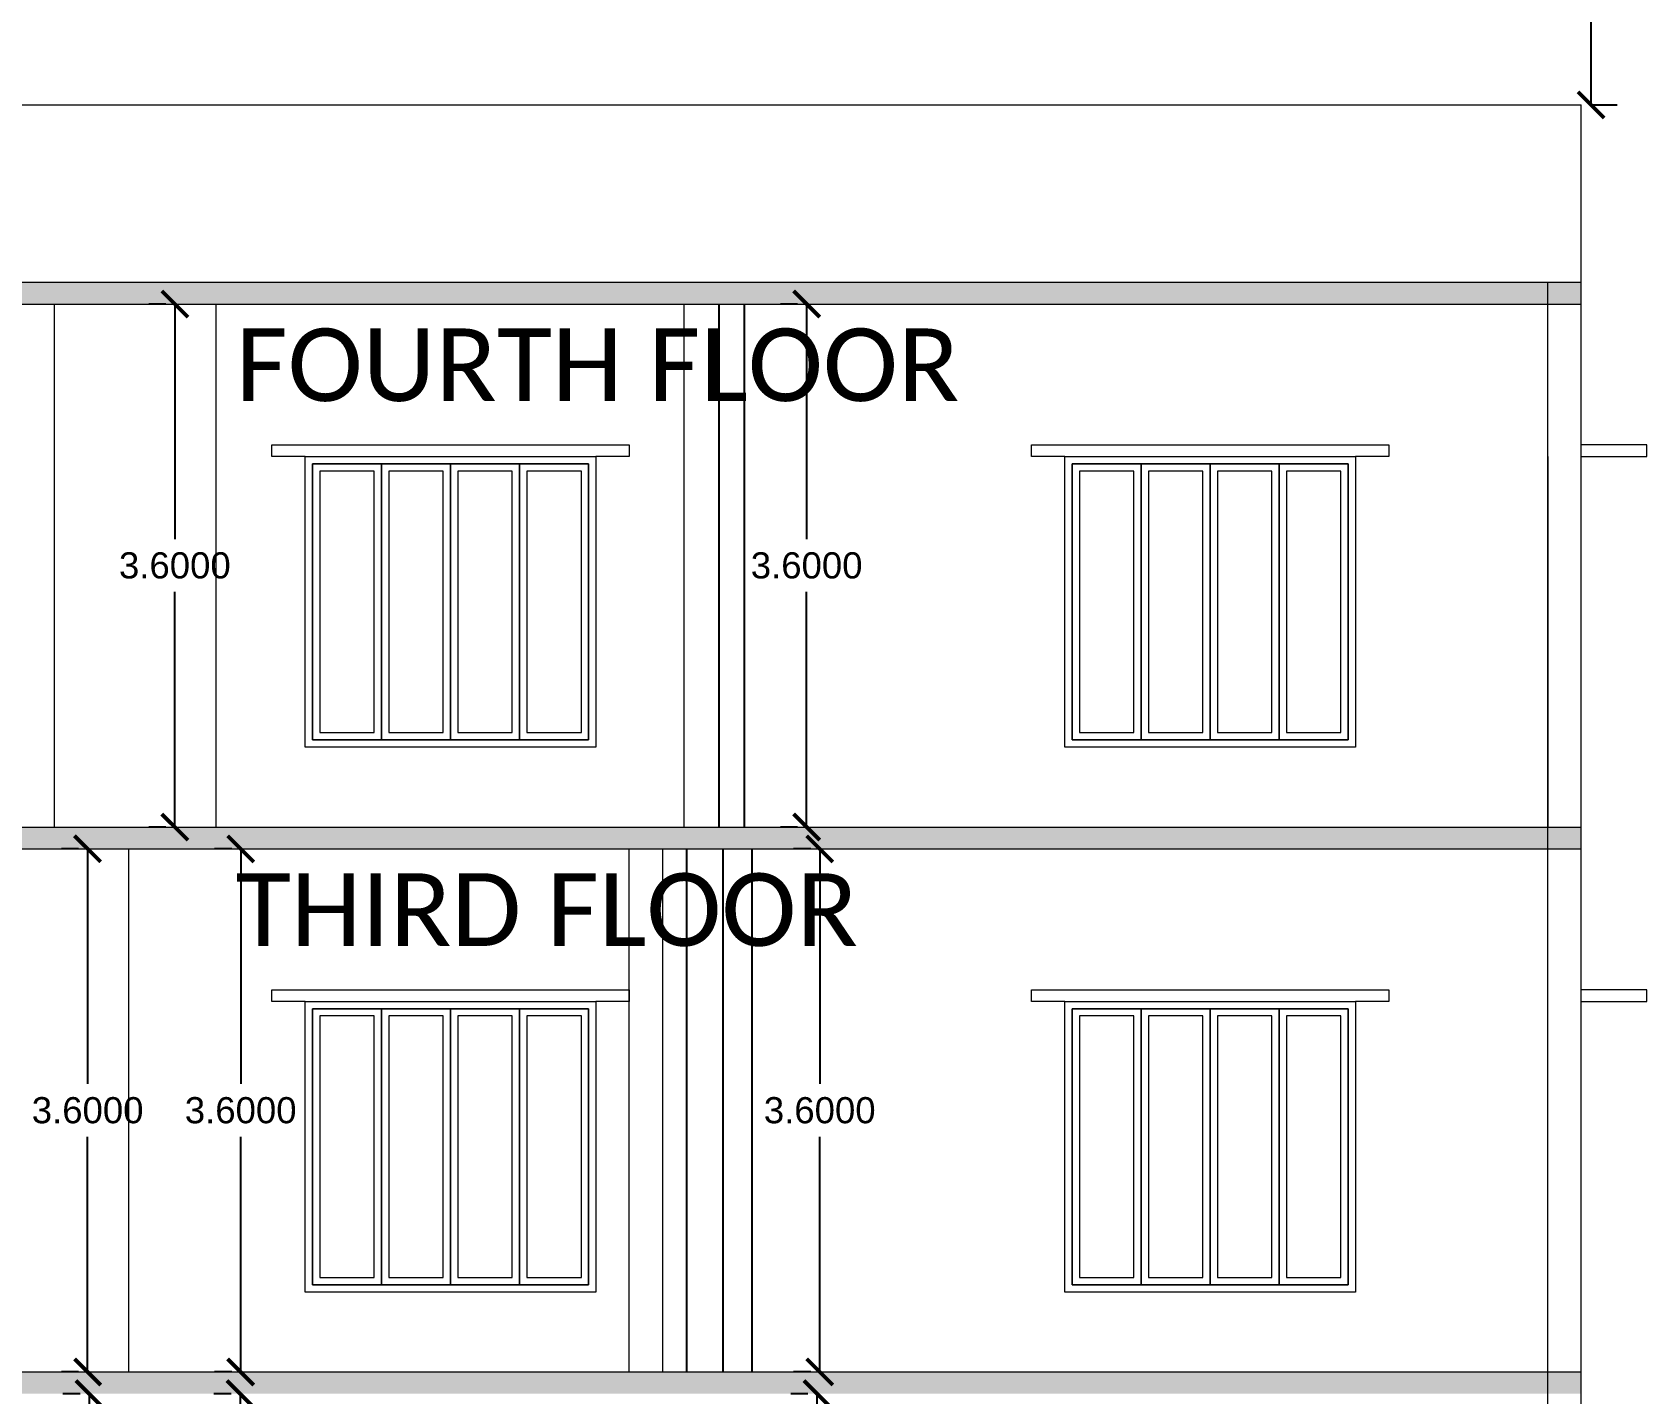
# Model space of a CAD drawing. Header units: metres. Extents: x -1560390 to -1560195, y 43232 to 43346.
# Drawn here: x -1560299.26 to -1560288.15, y 43318.19 to 43327.56 of the extents above; entities that cross this region are included whole.
import ezdxf

# ---------------------------------------------------------------- set-up
doc = ezdxf.new("R2010")
doc.units = ezdxf.units.M
doc.header["$LTSCALE"] = 750
doc.header["$MEASUREMENT"] = 0
doc.header["$PDMODE"] = 35
doc.header["$PDSIZE"] = 50
doc.layers.get('0').update_dxf_attribs({"lineweight": 5})
doc.layers.get('Defpoints').update_dxf_attribs({"lineweight": 0})
for name, color, linetype in [('BLK_1_FLR_2_REGULAR_ROOM_1', 117, 'Continuous'), ('BLK_1_FLR_2_REGULAR_ROOM_2', 117, 'Continuous'), ('BLK_1_FLR_2_REGULAR_ROOM_3', 117, 'Continuous'), ('BLK_1_FLR_3_REGULAR_ROOM_1', 117, 'Continuous'), ('BLK_1_FLR_3_REGULAR_ROOM_2', 117, 'Continuous'), ('BLK_1_FLR_3_REGULAR_ROOM_3', 117, 'Continuous'), ('BLK_1_FLR_4_REGULAR_ROOM_1', 117, 'Continuous'), ('BLK_1_FLR_4_REGULAR_ROOM_2', 117, 'Continuous'), ('BLK_1_STAIR_HEADROOM', 55, 'Continuous')]:
    doc.layers.add(name, color=color, linetype=linetype)
doc.layers.add('BLK_1_FLR_4_REGULAR_ROOM_3', color=1, linetype='Continuous', lineweight=0)
doc.styles.add('ANAND', font='times.ttf')
doc.styles.get("Standard").update_dxf_attribs({"font": 'arial.ttf'})
doc.dimstyles.get("Standard").update_dxf_attribs({"dimtxt": 0.18, "dimasz": 0.18, "dimexe": 0.18, "dimexo": 0.0625, "dimgap": 0.09, "dimtad": 1, "dimtih": 1, "dimtoh": 1, "dimdec": 4, "dimzin": 0, "dimdsep": 46, "dimtxsty": 'Standard', "dimblk": 'ARCHTICK', "dimcen": 0.09, "dimadec": 0, "dimazin": 0, "dimtfac": 1, "dimtdec": 4, "dimtofl": 0, "dimtmove": 0, "dimatfit": 3, "dimldrblk": 'ARCHTICK', "dimfxl": 0, "dimtolj": 1, "dimtzin": 0, "dimarcsym": 0})
doc.dimstyles.new('STANDARD$0', dxfattribs={"dimtxt": 0.25, "dimasz": 0.1, "dimexe": 2, "dimexo": 2, "dimgap": 0, "dimtad": 0, "dimzin": 0, "dimdsep": 46, "dimtxsty": 'ANAND', "dimcen": 0.0625, "dimdle": 2.5, "dimse1": 1, "dimse2": 1, "dimclrd": 2, "dimclre": 9, "dimadec": 0, "dimazin": 0, "dimtfac": 1, "dimtix": 1, "dimtofl": 0, "dimtmove": 2, "dimatfit": 3, "dimldrblk": 'OBLIQUE', "dimfxl": 0, "dimtolj": 1, "dimtzin": 0, "dimarcsym": 0})

# ---------------------------------------------------------------- blocks, each defined once
blk = doc.blocks.new('_ArchTick')
at = {"color": 0, "linetype": 'ByBlock', "const_width": 0.15}
blk.add_lwpolyline([(-0.5, -0.5), (0.5, 0.5)], dxfattribs=at)
blk = doc.blocks.new('*D588')
at = {"layer": 'BLK_1_STAIR_HEADROOM', "color": 0, "lineweight": -2}
for p, q in [((-1560288.542, 43329.444), (-1560288.357, 43329.444)), ((-1560288.537, 43329.444), (-1560288.537, 43328.432)), ((-1560288.537, 43327.056), (-1560288.537, 43328.068)), ((-1560288.542, 43327.056), (-1560288.357, 43327.056))]:
    blk.add_line(p, q, dxfattribs=at)
at = {"layer": 'Defpoints', "color": 0}
for p in [(-1560288.604, 43329.444), (-1560288.537, 43329.444), (-1560288.604, 43327.056)]:
    blk.add_point(p, dxfattribs=at)
at = {"layer": 'BLK_1_STAIR_HEADROOM', "color": 0, "lineweight": -2, "xscale": 0.18, "yscale": 0.18, "zscale": 0.18}
for p, rotation in [((-1560288.537, 43329.444), 90), ((-1560288.537, 43327.056), 270)]:
    blk.add_blockref('_ArchTick', p, dxfattribs=dict(at, rotation=rotation))
at = {"layer": 'BLK_1_STAIR_HEADROOM', "color": 0, "insert": (-1560288.537, 43328.25), "char_height": 0.18, "attachment_point": 5}
blk.add_mtext('\\A1;2.3883', dxfattribs=at)
blk = doc.blocks.new('*D635')
at = {"layer": 'BLK_1_FLR_2_REGULAR_ROOM_1', "color": 0, "lineweight": -2}
for p, q in [((-1560293.926, 43318.186), (-1560294.043, 43318.186)), ((-1560293.863, 43318.186), (-1560293.863, 43316.568)), ((-1560293.863, 43314.586), (-1560293.863, 43316.204)), ((-1560293.926, 43314.586), (-1560294.043, 43314.586))]:
    blk.add_line(p, q, dxfattribs=at)
at = {"layer": 'Defpoints', "color": 0}
for p in [(-1560293.863, 43318.186), (-1560293.863, 43318.186), (-1560293.863, 43314.586)]:
    blk.add_point(p, dxfattribs=at)
at = {"layer": 'BLK_1_FLR_2_REGULAR_ROOM_1', "color": 0, "lineweight": -2, "xscale": 0.18, "yscale": 0.18, "zscale": 0.18}
for p, rotation in [((-1560293.863, 43318.186), 90), ((-1560293.863, 43314.586), 270)]:
    blk.add_blockref('_ArchTick', p, dxfattribs=dict(at, rotation=rotation))
at = {"layer": 'BLK_1_FLR_2_REGULAR_ROOM_1', "color": 0, "insert": (-1560293.863, 43316.386), "char_height": 0.18, "attachment_point": 5}
blk.add_mtext('\\A1;3.6000', dxfattribs=at)
blk = doc.blocks.new('*D637')
at = {"layer": 'BLK_1_FLR_3_REGULAR_ROOM_1', "color": 0, "lineweight": -2}
for p, q in [((-1560293.906, 43321.936), (-1560294.024, 43321.936)), ((-1560293.844, 43321.936), (-1560293.844, 43320.318)), ((-1560293.844, 43318.336), (-1560293.844, 43319.954)), ((-1560293.906, 43318.336), (-1560294.024, 43318.336))]:
    blk.add_line(p, q, dxfattribs=at)
at = {"layer": 'Defpoints', "color": 0}
for p in [(-1560293.844, 43321.936), (-1560293.844, 43321.936), (-1560293.844, 43318.336)]:
    blk.add_point(p, dxfattribs=at)
at = {"layer": 'BLK_1_FLR_3_REGULAR_ROOM_1', "color": 0, "lineweight": -2, "xscale": 0.18, "yscale": 0.18, "zscale": 0.18}
for p, rotation in [((-1560293.844, 43321.936), 90), ((-1560293.844, 43318.336), 270)]:
    blk.add_blockref('_ArchTick', p, dxfattribs=dict(at, rotation=rotation))
at = {"layer": 'BLK_1_FLR_3_REGULAR_ROOM_1', "color": 0, "insert": (-1560293.844, 43320.136), "char_height": 0.18, "attachment_point": 5}
blk.add_mtext('\\A1;3.6000', dxfattribs=at)
blk = doc.blocks.new('*D638')
at = {"layer": 'BLK_1_FLR_4_REGULAR_ROOM_1', "color": 0, "lineweight": -2}
for p, q in [((-1560293.997, 43325.686), (-1560294.114, 43325.686)), ((-1560293.934, 43325.686), (-1560293.934, 43324.068)), ((-1560293.934, 43322.086), (-1560293.934, 43323.704)), ((-1560293.997, 43322.086), (-1560294.114, 43322.086))]:
    blk.add_line(p, q, dxfattribs=at)
at = {"layer": 'Defpoints', "color": 0}
for p in [(-1560293.934, 43325.686), (-1560293.934, 43325.686), (-1560293.934, 43322.086)]:
    blk.add_point(p, dxfattribs=at)
at = {"layer": 'BLK_1_FLR_4_REGULAR_ROOM_1', "color": 0, "lineweight": -2, "xscale": 0.18, "yscale": 0.18, "zscale": 0.18}
for p, rotation in [((-1560293.934, 43325.686), 90), ((-1560293.934, 43322.086), 270)]:
    blk.add_blockref('_ArchTick', p, dxfattribs=dict(at, rotation=rotation))
at = {"layer": 'BLK_1_FLR_4_REGULAR_ROOM_1', "color": 0, "insert": (-1560293.934, 43323.886), "char_height": 0.18, "attachment_point": 5}
blk.add_mtext('\\A1;3.6000', dxfattribs=at)
blk = doc.blocks.new('*D791')
at = {"layer": 'BLK_1_FLR_2_REGULAR_ROOM_2', "color": 0, "lineweight": -2}
for p, q in [((-1560297.894, 43318.186), (-1560298.012, 43318.186)), ((-1560297.832, 43318.186), (-1560297.832, 43316.568)), ((-1560297.832, 43314.586), (-1560297.832, 43316.204)), ((-1560297.894, 43314.586), (-1560298.012, 43314.586))]:
    blk.add_line(p, q, dxfattribs=at)
at = {"layer": 'Defpoints', "color": 0}
for p in [(-1560297.832, 43318.186), (-1560297.832, 43318.186), (-1560297.832, 43314.586)]:
    blk.add_point(p, dxfattribs=at)
at = {"layer": 'BLK_1_FLR_2_REGULAR_ROOM_2', "color": 0, "lineweight": -2, "xscale": 0.18, "yscale": 0.18, "zscale": 0.18}
for p, rotation in [((-1560297.832, 43318.186), 90), ((-1560297.832, 43314.586), 270)]:
    blk.add_blockref('_ArchTick', p, dxfattribs=dict(at, rotation=rotation))
at = {"layer": 'BLK_1_FLR_2_REGULAR_ROOM_2', "color": 0, "insert": (-1560297.832, 43316.386), "char_height": 0.18, "attachment_point": 5}
blk.add_mtext('\\A1;3.6000', dxfattribs=at)
blk = doc.blocks.new('*D792')
at = {"layer": 'BLK_1_FLR_2_REGULAR_ROOM_3', "color": 0, "lineweight": -2}
for p, q in [((-1560298.933, 43318.186), (-1560299.051, 43318.186)), ((-1560298.871, 43318.186), (-1560298.871, 43316.568)), ((-1560298.871, 43314.586), (-1560298.871, 43316.204)), ((-1560298.933, 43314.586), (-1560299.051, 43314.586))]:
    blk.add_line(p, q, dxfattribs=at)
at = {"layer": 'Defpoints', "color": 0}
for p in [(-1560298.871, 43318.186), (-1560298.871, 43318.186), (-1560298.871, 43314.586)]:
    blk.add_point(p, dxfattribs=at)
at = {"layer": 'BLK_1_FLR_2_REGULAR_ROOM_3', "color": 0, "lineweight": -2, "xscale": 0.18, "yscale": 0.18, "zscale": 0.18}
for p, rotation in [((-1560298.871, 43318.186), 90), ((-1560298.871, 43314.586), 270)]:
    blk.add_blockref('_ArchTick', p, dxfattribs=dict(at, rotation=rotation))
at = {"layer": 'BLK_1_FLR_2_REGULAR_ROOM_3', "color": 0, "insert": (-1560298.871, 43316.386), "char_height": 0.18, "attachment_point": 5}
blk.add_mtext('\\A1;3.6000', dxfattribs=at)
blk = doc.blocks.new('*D793')
at = {"layer": 'BLK_1_FLR_3_REGULAR_ROOM_2', "color": 0, "lineweight": -2}
for p, q in [((-1560297.89, 43321.936), (-1560298.008, 43321.936)), ((-1560297.828, 43321.936), (-1560297.828, 43320.318)), ((-1560297.828, 43318.336), (-1560297.828, 43319.954)), ((-1560297.89, 43318.336), (-1560298.008, 43318.336))]:
    blk.add_line(p, q, dxfattribs=at)
at = {"layer": 'Defpoints', "color": 0}
for p in [(-1560297.828, 43321.936), (-1560297.828, 43321.936), (-1560297.828, 43318.336)]:
    blk.add_point(p, dxfattribs=at)
at = {"layer": 'BLK_1_FLR_3_REGULAR_ROOM_2', "color": 0, "lineweight": -2, "xscale": 0.18, "yscale": 0.18, "zscale": 0.18}
for p, rotation in [((-1560297.828, 43321.936), 90), ((-1560297.828, 43318.336), 270)]:
    blk.add_blockref('_ArchTick', p, dxfattribs=dict(at, rotation=rotation))
at = {"layer": 'BLK_1_FLR_3_REGULAR_ROOM_2', "color": 0, "insert": (-1560297.828, 43320.136), "char_height": 0.18, "attachment_point": 5}
blk.add_mtext('\\A1;3.6000', dxfattribs=at)
blk = doc.blocks.new('*D794')
at = {"layer": 'BLK_1_FLR_3_REGULAR_ROOM_3', "color": 0, "lineweight": -2}
for p, q in [((-1560298.943, 43321.936), (-1560299.061, 43321.936)), ((-1560298.881, 43321.936), (-1560298.881, 43320.318)), ((-1560298.881, 43318.336), (-1560298.881, 43319.954)), ((-1560298.943, 43318.336), (-1560299.061, 43318.336))]:
    blk.add_line(p, q, dxfattribs=at)
at = {"layer": 'Defpoints', "color": 0}
for p in [(-1560298.881, 43321.936), (-1560298.881, 43321.936), (-1560298.881, 43318.336)]:
    blk.add_point(p, dxfattribs=at)
at = {"layer": 'BLK_1_FLR_3_REGULAR_ROOM_3', "color": 0, "lineweight": -2, "xscale": 0.18, "yscale": 0.18, "zscale": 0.18}
for p, rotation in [((-1560298.881, 43321.936), 90), ((-1560298.881, 43318.336), 270)]:
    blk.add_blockref('_ArchTick', p, dxfattribs=dict(at, rotation=rotation))
at = {"layer": 'BLK_1_FLR_3_REGULAR_ROOM_3', "color": 0, "insert": (-1560298.881, 43320.136), "char_height": 0.18, "attachment_point": 5}
blk.add_mtext('\\A1;3.6000', dxfattribs=at)
blk = doc.blocks.new('*D795')
at = {"layer": 'BLK_1_FLR_4_REGULAR_ROOM_2', "color": 0, "lineweight": -2}
for p, q in [((-1560298.344, 43325.686), (-1560298.461, 43325.686)), ((-1560298.281, 43325.686), (-1560298.281, 43324.068)), ((-1560298.281, 43322.086), (-1560298.281, 43323.704)), ((-1560298.344, 43322.086), (-1560298.461, 43322.086))]:
    blk.add_line(p, q, dxfattribs=at)
at = {"layer": 'Defpoints', "color": 0}
for p in [(-1560298.281, 43325.686), (-1560298.281, 43325.686), (-1560298.281, 43322.086)]:
    blk.add_point(p, dxfattribs=at)
at = {"layer": 'BLK_1_FLR_4_REGULAR_ROOM_2', "color": 0, "lineweight": -2, "xscale": 0.18, "yscale": 0.18, "zscale": 0.18}
for p, rotation in [((-1560298.281, 43325.686), 90), ((-1560298.281, 43322.086), 270)]:
    blk.add_blockref('_ArchTick', p, dxfattribs=dict(at, rotation=rotation))
at = {"layer": 'BLK_1_FLR_4_REGULAR_ROOM_2', "color": 0, "insert": (-1560298.281, 43323.886), "char_height": 0.18, "attachment_point": 5}
blk.add_mtext('\\A1;3.6000', dxfattribs=at)

msp = doc.modelspace()

# ---------------------------------------------------------------- hatches: boundary and pattern name
at = {"lineweight": 5, "ltscale": 0.05}
h = msp.add_hatch(dxfattribs=at)
h.set_pattern_fill('AR-CONC', color=256, scale=0.000913043)
h.set_pattern_definition([(50, (-1562825.67374, 41718.35015), (0.166342524, -0.014553078), [0.017393478, -0.191328261]), (355, (-1562825.67374, 41718.35015), (-0.032178776, 0.174443207), [0.013914783, -0.153063142]), (100.451445, (-1562825.65988, 41718.34893), (0.134163747, 0.159890121), [0.014782182, -0.162604136]), (46.1842, (-1562825.67374, 41718.39653), (0.24750695, -0.038386473), [0.026090217, -0.286992391]), (96.635558, (-1562825.65312, 41718.39333), (0.216760296, 0.22591081), [0.022173282, -0.243906425]), (351.184151, (-1562825.67374, 41718.39653), (0.216760296, 0.22591081), [0.020872144, -0.229593668]), (21, (-1562825.65055, 41718.38493), (0.138430531, -0.093372572), [0.017393478, -0.191328261]), (326, (-1562825.65055, 41718.38493), (0.056427939, 0.168171621), [0.013914783, -0.153062609]), (71.451445, (-1562825.63901, 41718.37715), (0.19485847, 0.07479905), [0.014782182, -0.162603856]), (37.5, (-1562825.67374, 41718.350146), (0.002820029, 0.0772024268), [0, -0.1512073043, 0, -0.155381739, 0, -0.1536423913]), (7.5, (-1562825.67374, 41718.350146), (0.061009257, 0.0914692205), [0, -0.0885907826, 0, -0.1477286087, 0, -0.0585580435]), (327.5, (-1562825.72546, 41718.350146), (0.1238001086, -0.0052305923), [0, -0.057978261, 0, -0.180892174, 0, -0.24003]), (317.5, (-1562825.74865, 41718.35015), (0.135248383, 0.023215492), [0, -0.075371739, 0, -0.1201309565, 0, -0.170456087])])
h.paths.add_polyline_path([(-1560288.60418, 43325.68589), (-1560288.60418, 43325.83589), (-1560303.05767, 43325.83589), (-1560303.05767, 43325.68589)])
h = msp.add_hatch(dxfattribs=at)
h.set_pattern_fill('AR-CONC', color=256, scale=0.000913043)
h.set_pattern_definition([(50, (-1562825.67374, 41714.60015), (0.166342524, -0.014553078), [0.017393478, -0.191328261]), (355, (-1562825.67374, 41714.60015), (-0.032178776, 0.174443207), [0.013914783, -0.153063142]), (100.451445, (-1562825.65988, 41714.59893), (0.134163747, 0.159890121), [0.014782182, -0.162604136]), (46.1842, (-1562825.67374, 41714.64653), (0.24750695, -0.038386473), [0.026090217, -0.286992391]), (96.635558, (-1562825.65312, 41714.64333), (0.216760296, 0.22591081), [0.022173282, -0.243906425]), (351.184151, (-1562825.67374, 41714.64653), (0.216760296, 0.22591081), [0.020872144, -0.229593668]), (21, (-1562825.65055, 41714.63493), (0.138430531, -0.093372572), [0.017393478, -0.191328261]), (326, (-1562825.65055, 41714.63493), (0.056427939, 0.168171621), [0.013914783, -0.153062609]), (71.451445, (-1562825.63901, 41714.62715), (0.19485847, 0.07479905), [0.014782182, -0.162603856]), (37.5, (-1562825.67374, 41714.600146), (0.002820029, 0.0772024268), [0, -0.1512073043, 0, -0.155381739, 0, -0.1536423913]), (7.5, (-1562825.67374, 41714.600146), (0.061009257, 0.0914692205), [0, -0.0885907826, 0, -0.1477286087, 0, -0.0585580435]), (327.5, (-1562825.72546, 41714.600146), (0.1238001086, -0.0052305923), [0, -0.057978261, 0, -0.180892174, 0, -0.24003]), (317.5, (-1562825.74865, 41714.60015), (0.135248383, 0.023215492), [0, -0.075371739, 0, -0.1201309565, 0, -0.170456087])])
h.paths.add_polyline_path([(-1560288.60418, 43321.93589), (-1560288.60418, 43322.08589), (-1560303.05767, 43322.08589), (-1560303.05767, 43321.93589)])
h = msp.add_hatch(dxfattribs=at)
h.set_pattern_fill('AR-CONC', color=256, scale=0.000913043)
h.set_pattern_definition([(50, (-1562825.67374, 41710.85015), (0.166342524, -0.014553078), [0.017393478, -0.191328261]), (355, (-1562825.67374, 41710.85015), (-0.032178776, 0.174443207), [0.013914783, -0.153063142]), (100.451445, (-1562825.65988, 41710.84893), (0.134163747, 0.159890121), [0.014782182, -0.162604136]), (46.1842, (-1562825.67374, 41710.89653), (0.24750695, -0.038386473), [0.026090217, -0.286992391]), (96.635558, (-1562825.65312, 41710.89333), (0.216760296, 0.22591081), [0.022173282, -0.243906425]), (351.184151, (-1562825.67374, 41710.89653), (0.216760296, 0.22591081), [0.020872144, -0.229593668]), (21, (-1562825.65055, 41710.88493), (0.138430531, -0.093372572), [0.017393478, -0.191328261]), (326, (-1562825.65055, 41710.88493), (0.056427939, 0.168171621), [0.013914783, -0.153062609]), (71.451445, (-1562825.63901, 41710.87715), (0.19485847, 0.07479905), [0.014782182, -0.162603856]), (37.5, (-1562825.67374, 41710.850146), (0.002820029, 0.0772024268), [0, -0.1512073043, 0, -0.155381739, 0, -0.1536423913]), (7.5, (-1562825.67374, 41710.850146), (0.061009257, 0.0914692205), [0, -0.0885907826, 0, -0.1477286087, 0, -0.0585580435]), (327.5, (-1562825.72546, 41710.850146), (0.1238001086, -0.0052305923), [0, -0.057978261, 0, -0.180892174, 0, -0.24003]), (317.5, (-1562825.74865, 41710.85015), (0.135248383, 0.023215492), [0, -0.075371739, 0, -0.1201309565, 0, -0.170456087])])
h.paths.add_polyline_path([(-1560288.60418, 43318.18589), (-1560288.60418, 43318.33589), (-1560303.05767, 43318.33589), (-1560303.05767, 43318.18589)])

# ---------------------------------------------------------------- linework, layer by layer
for p, q in [((-1560303.05767, 43327.05589), (-1560288.60418, 43327.05589)), ((-1560288.60418, 43325.83589), (-1560288.60418, 43327.05589)), ((-1560288.83418, 43322.08589), (-1560288.83418, 43325.83589)), ((-1560288.60418, 43322.08589), (-1560288.60418, 43325.83589)), ((-1560299.10904, 43322.08589), (-1560299.10904, 43325.68589)), ((-1560297.99581, 43322.08589), (-1560297.99581, 43325.68589)), ((-1560288.15418, 43324.71589), (-1560288.60418, 43324.71589)), ((-1560288.15418, 43324.63589), (-1560288.15418, 43324.71589)), ((-1560296.85918, 43324.58589), (-1560296.85918, 43322.68589)), ((-1560296.38418, 43324.58589), (-1560296.38418, 43322.68589)), ((-1560295.90918, 43324.58589), (-1560295.90918, 43322.68589)), ((-1560291.63267, 43324.58589), (-1560291.63267, 43322.68589)), ((-1560291.15767, 43324.58589), (-1560291.15767, 43322.68589)), ((-1560290.68267, 43324.58589), (-1560290.68267, 43322.68589)), ((-1560288.83472, 43324.63609), (-1560288.83418, 43322.08609)), ((-1560288.60418, 43324.63589), (-1560288.15418, 43324.63589)), ((-1560288.83418, 43318.33589), (-1560288.83418, 43322.08589)), ((-1560288.60418, 43318.33589), (-1560288.60418, 43322.08589)), ((-1560298.59759, 43318.33589), (-1560298.59759, 43321.93589)), ((-1560295.15418, 43318.33589), (-1560295.15418, 43321.9345)), ((-1560294.92418, 43318.33589), (-1560294.92418, 43321.9345)), ((-1560288.15418, 43320.96589), (-1560288.60418, 43320.96589)), ((-1560288.60418, 43320.88589), (-1560288.15418, 43320.88589)), ((-1560288.15418, 43320.88589), (-1560288.15418, 43320.96589)), ((-1560296.85918, 43320.83589), (-1560296.85918, 43318.93589)), ((-1560296.38418, 43320.83589), (-1560296.38418, 43318.93589)), ((-1560295.90918, 43320.83589), (-1560295.90918, 43318.93589)), ((-1560291.63267, 43320.83589), (-1560291.63267, 43318.93589)), ((-1560291.15767, 43320.83589), (-1560291.15767, 43318.93589)), ((-1560290.68267, 43320.83589), (-1560290.68267, 43318.93589)), ((-1560288.83418, 43314.58589), (-1560288.83418, 43318.33589)), ((-1560288.60418, 43314.58589), (-1560288.60418, 43318.33589))]:
    msp.add_line(p, q)
at = {"lineweight": 5}
for p, q in [((-1560303.05767, 43325.83589), (-1560288.60418, 43325.83589)), ((-1560303.05767, 43325.68589), (-1560288.60418, 43325.68589)), ((-1560303.05767, 43325.68589), (-1560288.60418, 43325.68589)), ((-1560303.05767, 43322.08589), (-1560288.60418, 43322.08589)), ((-1560303.05767, 43321.93589), (-1560288.60418, 43321.93589)), ((-1560303.05767, 43321.93589), (-1560288.60418, 43321.93589)), ((-1560303.05767, 43318.33589), (-1560288.60418, 43318.33589))]:
    msp.add_line(p, q, dxfattribs=at)
for points in [[(-1560297.38418, 43324.63589), (-1560297.61418, 43324.63589), (-1560297.61418, 43324.71589), (-1560295.15418, 43324.71589), (-1560295.15418, 43324.63589), (-1560295.38418, 43324.63589)], [(-1560292.15767, 43324.63589), (-1560292.38767, 43324.63589), (-1560292.38767, 43324.71589), (-1560289.92767, 43324.71589), (-1560289.92767, 43324.63589), (-1560290.15767, 43324.63589)], [(-1560297.38418, 43324.63589), (-1560295.38418, 43324.63589), (-1560295.38418, 43322.63589), (-1560297.38418, 43322.63589), (-1560297.38418, 43324.63589)], [(-1560292.15767, 43324.63589), (-1560290.15767, 43324.63589), (-1560290.15767, 43322.63589), (-1560292.15767, 43322.63589), (-1560292.15767, 43324.63589)], [(-1560297.38418, 43320.88589), (-1560297.61418, 43320.88589), (-1560297.61418, 43320.96589), (-1560295.15418, 43320.96589), (-1560295.15418, 43320.88589), (-1560295.38418, 43320.88589)], [(-1560297.38418, 43320.88589), (-1560295.38418, 43320.88589), (-1560295.38418, 43318.88589), (-1560297.38418, 43318.88589), (-1560297.38418, 43320.88589)], [(-1560292.15767, 43320.88589), (-1560292.38767, 43320.88589), (-1560292.38767, 43320.96589), (-1560289.92767, 43320.96589), (-1560289.92767, 43320.88589), (-1560290.15767, 43320.88589)], [(-1560292.15767, 43320.88589), (-1560290.15767, 43320.88589), (-1560290.15767, 43318.88589), (-1560292.15767, 43318.88589), (-1560292.15767, 43320.88589)]]:
    msp.add_lwpolyline(points)
for points in [[(-1560297.33418, 43324.58589), (-1560295.43418, 43324.58589), (-1560295.43418, 43322.68589), (-1560297.33418, 43322.68589)], [(-1560297.33418, 43324.58589), (-1560295.43418, 43324.58589), (-1560295.43418, 43322.68589), (-1560297.33418, 43322.68589)], [(-1560296.85918, 43324.58589), (-1560297.33418, 43324.58589), (-1560297.33418, 43322.68589), (-1560296.85918, 43322.68589)], [(-1560296.90918, 43324.53589), (-1560297.28418, 43324.53589), (-1560297.28418, 43322.73589), (-1560296.90918, 43322.73589)], [(-1560296.38418, 43324.58589), (-1560296.85918, 43324.58589), (-1560296.85918, 43322.68589), (-1560296.38418, 43322.68589)], [(-1560296.43418, 43324.53589), (-1560296.80918, 43324.53589), (-1560296.80918, 43322.73589), (-1560296.43418, 43322.73589)], [(-1560295.90918, 43324.58589), (-1560296.38418, 43324.58589), (-1560296.38418, 43322.68589), (-1560295.90918, 43322.68589)], [(-1560295.95918, 43324.53589), (-1560296.33418, 43324.53589), (-1560296.33418, 43322.73589), (-1560295.95918, 43322.73589)], [(-1560295.43418, 43324.58589), (-1560295.90918, 43324.58589), (-1560295.90918, 43322.68589), (-1560295.43418, 43322.68589)], [(-1560295.48418, 43324.53589), (-1560295.85918, 43324.53589), (-1560295.85918, 43322.73589), (-1560295.48418, 43322.73589)], [(-1560292.10767, 43324.58589), (-1560290.20767, 43324.58589), (-1560290.20767, 43322.68589), (-1560292.10767, 43322.68589)], [(-1560292.10767, 43324.58589), (-1560290.20767, 43324.58589), (-1560290.20767, 43322.68589), (-1560292.10767, 43322.68589)], [(-1560291.63267, 43324.58589), (-1560292.10767, 43324.58589), (-1560292.10767, 43322.68589), (-1560291.63267, 43322.68589)], [(-1560291.68267, 43324.53589), (-1560292.05767, 43324.53589), (-1560292.05767, 43322.73589), (-1560291.68267, 43322.73589)], [(-1560291.15767, 43324.58589), (-1560291.63267, 43324.58589), (-1560291.63267, 43322.68589), (-1560291.15767, 43322.68589)], [(-1560291.20767, 43324.53589), (-1560291.58267, 43324.53589), (-1560291.58267, 43322.73589), (-1560291.20767, 43322.73589)], [(-1560290.68267, 43324.58589), (-1560291.15767, 43324.58589), (-1560291.15767, 43322.68589), (-1560290.68267, 43322.68589)], [(-1560290.73267, 43324.53589), (-1560291.10767, 43324.53589), (-1560291.10767, 43322.73589), (-1560290.73267, 43322.73589)], [(-1560290.20767, 43324.58589), (-1560290.68267, 43324.58589), (-1560290.68267, 43322.68589), (-1560290.20767, 43322.68589)], [(-1560290.25767, 43324.53589), (-1560290.63267, 43324.53589), (-1560290.63267, 43322.73589), (-1560290.25767, 43322.73589)], [(-1560297.33418, 43320.83589), (-1560295.43418, 43320.83589), (-1560295.43418, 43318.93589), (-1560297.33418, 43318.93589)], [(-1560297.33418, 43320.83589), (-1560295.43418, 43320.83589), (-1560295.43418, 43318.93589), (-1560297.33418, 43318.93589)], [(-1560296.85918, 43320.83589), (-1560297.33418, 43320.83589), (-1560297.33418, 43318.93589), (-1560296.85918, 43318.93589)], [(-1560296.90918, 43320.78589), (-1560297.28418, 43320.78589), (-1560297.28418, 43318.98589), (-1560296.90918, 43318.98589)], [(-1560296.38418, 43320.83589), (-1560296.85918, 43320.83589), (-1560296.85918, 43318.93589), (-1560296.38418, 43318.93589)], [(-1560296.43418, 43320.78589), (-1560296.80918, 43320.78589), (-1560296.80918, 43318.98589), (-1560296.43418, 43318.98589)], [(-1560295.90918, 43320.83589), (-1560296.38418, 43320.83589), (-1560296.38418, 43318.93589), (-1560295.90918, 43318.93589)], [(-1560295.95918, 43320.78589), (-1560296.33418, 43320.78589), (-1560296.33418, 43318.98589), (-1560295.95918, 43318.98589)], [(-1560295.43418, 43320.83589), (-1560295.90918, 43320.83589), (-1560295.90918, 43318.93589), (-1560295.43418, 43318.93589)], [(-1560295.48418, 43320.78589), (-1560295.85918, 43320.78589), (-1560295.85918, 43318.98589), (-1560295.48418, 43318.98589)], [(-1560292.10767, 43320.83589), (-1560290.20767, 43320.83589), (-1560290.20767, 43318.93589), (-1560292.10767, 43318.93589)], [(-1560292.10767, 43320.83589), (-1560290.20767, 43320.83589), (-1560290.20767, 43318.93589), (-1560292.10767, 43318.93589)], [(-1560291.63267, 43320.83589), (-1560292.10767, 43320.83589), (-1560292.10767, 43318.93589), (-1560291.63267, 43318.93589)], [(-1560291.68267, 43320.78589), (-1560292.05767, 43320.78589), (-1560292.05767, 43318.98589), (-1560291.68267, 43318.98589)], [(-1560291.15767, 43320.83589), (-1560291.63267, 43320.83589), (-1560291.63267, 43318.93589), (-1560291.15767, 43318.93589)], [(-1560291.20767, 43320.78589), (-1560291.58267, 43320.78589), (-1560291.58267, 43318.98589), (-1560291.20767, 43318.98589)], [(-1560290.68267, 43320.83589), (-1560291.15767, 43320.83589), (-1560291.15767, 43318.93589), (-1560290.68267, 43318.93589)], [(-1560290.73267, 43320.78589), (-1560291.10767, 43320.78589), (-1560291.10767, 43318.98589), (-1560290.73267, 43318.98589)], [(-1560290.20767, 43320.83589), (-1560290.68267, 43320.83589), (-1560290.68267, 43318.93589), (-1560290.20767, 43318.93589)], [(-1560290.25767, 43320.78589), (-1560290.63267, 43320.78589), (-1560290.63267, 43318.98589), (-1560290.25767, 43318.98589)]]:
    msp.add_lwpolyline(points, close=True)
at = {"layer": 'BLK_1_FLR_3_REGULAR_ROOM_1', "color": 2}
msp.add_lwpolyline([(-1560294.30937, 43318.33589), (-1560294.30937, 43321.93589)], dxfattribs=at)
at = {"layer": 'BLK_1_FLR_3_REGULAR_ROOM_2', "color": 2}
msp.add_lwpolyline([(-1560294.50882, 43318.33589), (-1560294.50882, 43321.93589)], dxfattribs=at)
at = {"layer": 'BLK_1_FLR_3_REGULAR_ROOM_3', "color": 2}
msp.add_lwpolyline([(-1560294.75865, 43318.33589), (-1560294.75865, 43321.93589)], dxfattribs=at)
at = {"layer": 'BLK_1_FLR_4_REGULAR_ROOM_1', "color": 2}
msp.add_lwpolyline([(-1560294.36086, 43322.08589), (-1560294.36086, 43325.68589)], dxfattribs=at)
at = {"layer": 'BLK_1_FLR_4_REGULAR_ROOM_2', "color": 2}
msp.add_lwpolyline([(-1560294.53636, 43322.08589), (-1560294.53636, 43325.68589)], dxfattribs=at)
at = {"layer": 'BLK_1_FLR_4_REGULAR_ROOM_3', "color": 2}
msp.add_lwpolyline([(-1560294.77644, 43322.08589), (-1560294.77644, 43325.68589)], dxfattribs=at)

# ---------------------------------------------------------------- texts
at = {"lineweight": 5, "char_height": 0.5, "width": 28.0102954, "attachment_point": 1}
for s, insert in [('\\A1;{\\fCalibri|b0|i0|c0|p34;\\C256;FOURTH FLOOR}', (-1560297.86249, 43325.51783)), ('\\A1;{\\fCalibri|b0|i0|c0|p34;\\C256;THIRD FLOOR}', (-1560297.86249, 43321.76783))]:
    msp.add_mtext(s, dxfattribs=dict(at, insert=insert))

# ---------------------------------------------------------------- dimensions: what is measured, and where the dimension line sits
at = {"layer": 'BLK_1_FLR_2_REGULAR_ROOM_1', "color": 2}
dim = msp.add_aligned_dim(p1=(-1560293.86311, 43314.58589), p2=(-1560293.86311, 43318.18589), distance=0, dimstyle='STANDARD$0', override={"dimtxt": 0.18, "dimasz": 0.18, "dimexe": 0.18, "dimexo": 0.0625, "dimgap": 0.09, "dimtad": 1, "dimtih": 1, "dimtoh": 1, "dimdec": 4, "dimtxsty": 'Standard', "dimblk": 'ArchTick', "dimcen": 0.09, "dimdle": 0, "dimse1": 0, "dimse2": 0, "dimclrd": 0, "dimclre": 0, "dimtdec": 4, "dimtix": 0, "dimtmove": 1, "dimldrblk": 'ArchTick', "dimfxl": 5}, dxfattribs=at)
dim.commit()
dim.dimension.update_dxf_attribs({"geometry": '*D635', "text_midpoint": (-1560293.86311, 43316.38589)})
at = {"layer": 'BLK_1_FLR_2_REGULAR_ROOM_2', "color": 2}
dim = msp.add_aligned_dim(p1=(-1560297.83155, 43314.58589), p2=(-1560297.83155, 43318.18589), distance=0, dimstyle='STANDARD$0', override={"dimtxt": 0.18, "dimasz": 0.18, "dimexe": 0.18, "dimexo": 0.0625, "dimgap": 0.09, "dimtad": 1, "dimtih": 1, "dimtoh": 1, "dimdec": 4, "dimtxsty": 'Standard', "dimblk": 'ArchTick', "dimcen": 0.09, "dimdle": 0, "dimse1": 0, "dimse2": 0, "dimclrd": 0, "dimclre": 0, "dimtdec": 4, "dimtix": 0, "dimtmove": 1, "dimldrblk": 'ArchTick', "dimfxl": 5}, dxfattribs=at)
dim.commit()
dim.dimension.update_dxf_attribs({"geometry": '*D791', "text_midpoint": (-1560297.83155, 43316.38589)})
at = {"layer": 'BLK_1_FLR_2_REGULAR_ROOM_3', "color": 2}
dim = msp.add_aligned_dim(p1=(-1560298.87094, 43314.58589), p2=(-1560298.87094, 43318.18589), distance=0, dimstyle='STANDARD$0', override={"dimtxt": 0.18, "dimasz": 0.18, "dimexe": 0.18, "dimexo": 0.0625, "dimgap": 0.09, "dimtad": 1, "dimtih": 1, "dimtoh": 1, "dimdec": 4, "dimtxsty": 'Standard', "dimblk": 'ArchTick', "dimcen": 0.09, "dimdle": 0, "dimse1": 0, "dimse2": 0, "dimclrd": 0, "dimclre": 0, "dimtdec": 4, "dimtix": 0, "dimtmove": 1, "dimldrblk": 'ArchTick', "dimfxl": 5}, dxfattribs=at)
dim.commit()
dim.dimension.update_dxf_attribs({"geometry": '*D792', "text_midpoint": (-1560298.87094, 43316.38589)})
at = {"layer": 'BLK_1_FLR_3_REGULAR_ROOM_1', "color": 2}
dim = msp.add_aligned_dim(p1=(-1560293.84396, 43318.33589), p2=(-1560293.84396, 43321.93589), distance=0, dimstyle='STANDARD$0', override={"dimtxt": 0.18, "dimasz": 0.18, "dimexe": 0.18, "dimexo": 0.0625, "dimgap": 0.09, "dimtad": 1, "dimtih": 1, "dimtoh": 1, "dimdec": 4, "dimtxsty": 'Standard', "dimblk": 'ArchTick', "dimcen": 0.09, "dimdle": 0, "dimse1": 0, "dimse2": 0, "dimclrd": 0, "dimclre": 0, "dimtdec": 4, "dimtix": 0, "dimtmove": 1, "dimldrblk": 'ArchTick', "dimfxl": 5}, dxfattribs=at)
dim.commit()
dim.dimension.update_dxf_attribs({"geometry": '*D637', "text_midpoint": (-1560293.84396, 43320.13589)})
at = {"layer": 'BLK_1_FLR_3_REGULAR_ROOM_2', "color": 2}
dim = msp.add_aligned_dim(p1=(-1560297.82794, 43318.33589), p2=(-1560297.82794, 43321.93589), distance=0, dimstyle='STANDARD$0', override={"dimtxt": 0.18, "dimasz": 0.18, "dimexe": 0.18, "dimexo": 0.0625, "dimgap": 0.09, "dimtad": 1, "dimtih": 1, "dimtoh": 1, "dimdec": 4, "dimtxsty": 'Standard', "dimblk": 'ArchTick', "dimcen": 0.09, "dimdle": 0, "dimse1": 0, "dimse2": 0, "dimclrd": 0, "dimclre": 0, "dimtdec": 4, "dimtix": 0, "dimtmove": 1, "dimldrblk": 'ArchTick', "dimfxl": 5}, dxfattribs=at)
dim.commit()
dim.dimension.update_dxf_attribs({"geometry": '*D793', "text_midpoint": (-1560297.82794, 43320.13589)})
at = {"layer": 'BLK_1_FLR_3_REGULAR_ROOM_3', "color": 2}
dim = msp.add_aligned_dim(p1=(-1560298.88095, 43318.33589), p2=(-1560298.88095, 43321.93589), distance=0, dimstyle='STANDARD$0', override={"dimtxt": 0.18, "dimasz": 0.18, "dimexe": 0.18, "dimexo": 0.0625, "dimgap": 0.09, "dimtad": 1, "dimtih": 1, "dimtoh": 1, "dimdec": 4, "dimtxsty": 'Standard', "dimblk": 'ArchTick', "dimcen": 0.09, "dimdle": 0, "dimse1": 0, "dimse2": 0, "dimclrd": 0, "dimclre": 0, "dimtdec": 4, "dimtix": 0, "dimtmove": 1, "dimldrblk": 'ArchTick', "dimfxl": 5}, dxfattribs=at)
dim.commit()
dim.dimension.update_dxf_attribs({"geometry": '*D794', "text_midpoint": (-1560298.88095, 43320.13589)})
at = {"layer": 'BLK_1_FLR_4_REGULAR_ROOM_1', "color": 2}
dim = msp.add_aligned_dim(p1=(-1560293.93433, 43322.08589), p2=(-1560293.93433, 43325.68589), distance=0, dimstyle='STANDARD$0', override={"dimtxt": 0.18, "dimasz": 0.18, "dimexe": 0.18, "dimexo": 0.0625, "dimgap": 0.09, "dimtad": 1, "dimtih": 1, "dimtoh": 1, "dimdec": 4, "dimtxsty": 'Standard', "dimblk": 'ArchTick', "dimcen": 0.09, "dimdle": 0, "dimse1": 0, "dimse2": 0, "dimclrd": 0, "dimclre": 0, "dimtdec": 4, "dimtix": 0, "dimtmove": 1, "dimldrblk": 'ArchTick', "dimfxl": 5}, dxfattribs=at)
dim.commit()
dim.dimension.update_dxf_attribs({"geometry": '*D638', "text_midpoint": (-1560293.93433, 43323.88589)})
at = {"layer": 'BLK_1_FLR_4_REGULAR_ROOM_2', "color": 2}
dim = msp.add_aligned_dim(p1=(-1560298.2813, 43322.08589), p2=(-1560298.2813, 43325.68589), distance=0, dimstyle='STANDARD$0', override={"dimtxt": 0.18, "dimasz": 0.18, "dimexe": 0.18, "dimexo": 0.0625, "dimgap": 0.09, "dimtad": 1, "dimtih": 1, "dimtoh": 1, "dimdec": 4, "dimtxsty": 'Standard', "dimblk": 'ArchTick', "dimcen": 0.09, "dimdle": 0, "dimse1": 0, "dimse2": 0, "dimclrd": 0, "dimclre": 0, "dimtdec": 4, "dimtix": 0, "dimtmove": 1, "dimldrblk": 'ArchTick', "dimfxl": 5}, dxfattribs=at)
dim.commit()
dim.dimension.update_dxf_attribs({"geometry": '*D795', "text_midpoint": (-1560298.2813, 43323.88589)})
at = {"layer": 'BLK_1_STAIR_HEADROOM', "color": 1}
dim = msp.add_linear_dim(base=(-1560288.53663, 43329.44423), p1=(-1560288.60418, 43327.05589), p2=(-1560288.60418, 43329.44423), angle=90, dimstyle='Standard', override={"dimfxl": 0}, dxfattribs=at)
dim.commit()
dim.dimension.update_dxf_attribs({"geometry": '*D588', "text_midpoint": (-1560288.53663, 43328.25006)})

doc.saveas('drawing.dxf')
